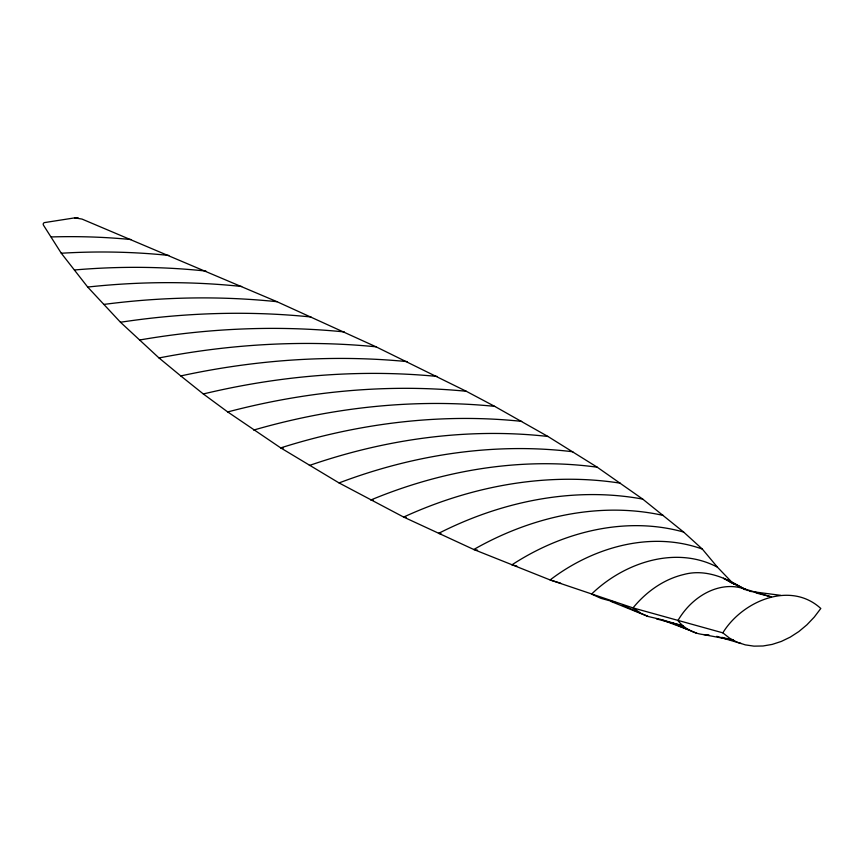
<?xml version="1.0" encoding="UTF-8"?>
<svg xmlns="http://www.w3.org/2000/svg" width="864" height="864" viewBox="0 0 864 864"><rect width="100%" height="100%" fill="white"/><g stroke="black" fill="none" stroke-linecap="round" stroke-linejoin="round"><path stroke-width="1.3" d="M722.833 632.848C742.079 601.322 790.182 580.338 820.8 608.483L814.266 617.09L806.911 624.823L798.854 631.552L790.268 637.114L781.315 641.434L772.168 644.414L762.998 645.991L753.98 646.142L745.297 644.868L737.1 642.19L729.562 638.161L722.833 632.848L633.02 607.91L550.12 579.949L473.785 549.504L403.65 517.072L339.055 482.933L280.714 447.887L227.718 411.944L203.321 393.962L180.77 375.926L159.008 357.955L120.474 322.25L87.685 287.053L61.29 253.238L43.621 225.418A24.548 5.908 11.7 0 1 44.258 222.631L74.801 217.858L82.015 219.078L276.988 301.698L376.024 346.799L466.247 391.262L494.683 406.361L547.927 436.46L597.218 467.197L642.708 499.09L683.608 532.04L702.356 549.094L717.401 567.14L733.644 584.053M339.055 482.933C413.176 454.831 493.852 442.13 572.832 451.764M309.355 465.491C385.592 439.085 467.521 427.453 547.927 436.46M253.649 430.078C331.614 407.516 413.78 398.228 494.683 406.361M227.718 411.944C305.251 391.489 386.327 383.443 466.247 391.262M203.321 393.962C279.634 375.667 358.916 368.863 437.119 376.434M180.77 375.926C254.956 359.834 331.603 354.272 407.225 361.616M159.008 357.955C230.342 344.066 303.642 339.703 376.024 346.799M139.525 340.016C207.025 328.32 276.102 325.102 344.315 331.916M120.474 322.25C183.449 312.682 247.622 310.522 311.018 316.98M103.864 304.42C161.212 296.924 219.434 295.715 276.988 301.698M87.685 287.053C138.802 281.491 190.523 281.081 241.672 286.481M74.455 269.978C118.184 266.198 162.281 266.414 205.945 271.069M61.29 253.238C97.114 251.068 133.121 251.716 168.836 255.431M77.576 217.944L74.801 217.858L78.246 218.041M521.683 421.362C440.64 412.841 358.225 423.328 280.714 447.887L283.316 448.114M597.218 467.197C520.549 456.754 441.893 470.426 370.796 500.008L373.41 500.299M620.276 483.17C546.739 471.679 470.848 486.227 403.65 517.072L406.134 517.396M749.531 591.289L780.635 595.328M622.307 605.102L648.032 616.453L660.863 619.466M642.708 499.09C573.242 486.302 500.893 501.617 438.534 533.412L441.05 533.79M717.401 567.14C675.432 545.108 623.754 562.81 591.559 594.097L601.009 598.363L614.887 602.165M663.368 515.452C598.752 501.077 530.496 517.072 473.785 549.504L477.554 550.206M703.771 634.63L733.331 640.17L721.818 637.33M683.608 532.04C625.082 515.668 561.762 532.235 511.898 564.862L516.812 566.028M755.978 592.942L771.466 596.916L742.63 588.384M656.446 618.883L683.23 625.957L662.105 619.823M716.742 636.325L741.193 643.529M702.356 549.094C650.657 530.356 592.466 547.517 550.12 579.949L560.747 583.243M662.105 619.931L689.418 630.158L673.726 623.581M610.978 601.452L648.032 616.453M672.732 623.16L696.319 633.064M745.092 589.723C727.078 578.189 705.64 568.588 683.878 574.474C663.649 579.247 646.024 591.926 633.02 607.91L640.192 612.781M748.343 590.706L723.46 578.286L738.439 586.267M727.38 580.122L731.484 582.908M708.955 634.9A61.376 48.319 -59.8 0 1 677.905 620.59A61.376 48.319 -59.8 0 1 746.161 589.669M51.289 236.941A889.877 700.488 -59.8 0 1 130.961 239.533"/></g></svg>
